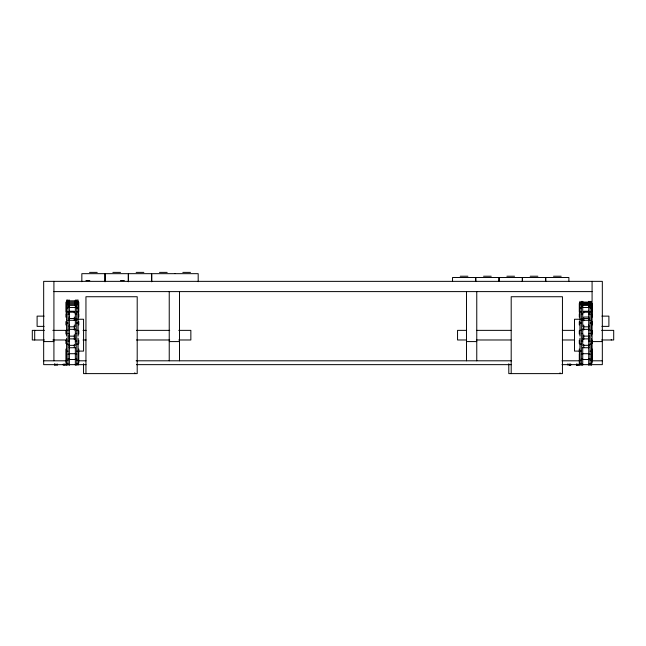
<?xml version="1.0" encoding="UTF-8"?>
<svg xmlns="http://www.w3.org/2000/svg" width="646" height="646" viewBox="0 0 646 646"><rect width="100%" height="100%" fill="white"/><g stroke="black" fill="none" stroke-linecap="round" stroke-linejoin="round"><path stroke-width="0.97" d="M89.528 272.386L97.215 272.386M112.848 272.386L120.536 272.386M136.169 272.386L143.856 272.386M159.489 272.386L167.177 272.386M182.81 272.386L190.497 272.386M174.864 273.67L151.802 273.67L151.802 281.696M175.123 273.67L198.185 273.67L198.185 281.696M460.227 276.23L467.914 276.23M483.547 276.23L491.235 276.23M506.868 276.23L514.555 276.23M530.188 276.23L537.876 276.23M553.509 276.23L561.196 276.23M85.95 280.566L89.794 280.566M120.495 280.566L124.339 280.566M53.917 291.604L592.083 291.604M67.975 300.325L69.364 300.325M75.348 300.325L76.737 300.325M69.364 300.834L75.348 300.834M67.975 301.238L69.364 301.238M75.348 301.238L76.737 301.238M66.578 301.472L67.975 301.472M76.737 301.472L78.134 301.472M581.343 301.545L582.732 301.545M588.716 301.545L590.113 301.545M69.364 301.973L75.348 301.973M582.732 302.086L588.716 302.086M581.343 302.207L582.732 302.207M588.716 302.207L590.113 302.207M66.578 302.385L67.975 302.385M76.737 302.385L78.134 302.385M579.955 302.368L581.343 302.368M590.113 302.368L591.502 302.368M67.975 302.611L69.364 302.611M75.348 302.611L76.737 302.611M582.732 302.909L588.716 302.909M69.364 303.119L75.348 303.119M579.955 303.031L581.343 303.031M590.113 303.031L591.502 303.031M581.343 303.2L582.732 303.2M588.716 303.2L590.113 303.2M67.975 303.523L69.364 303.523M75.348 303.523L76.737 303.523M66.578 303.757L67.975 303.757M76.737 303.757L78.134 303.757M582.732 303.733L588.716 303.733M581.343 303.854L582.732 303.854M588.716 303.854L590.113 303.854M579.955 304.024L581.343 304.024M590.113 304.024L591.502 304.024M69.364 304.258L75.348 304.258M582.732 304.565L588.716 304.565M66.578 304.67L67.975 304.67M76.737 304.67L78.134 304.67M579.955 304.686L581.343 304.686M590.113 304.686L591.502 304.686M67.975 305.057L69.364 305.057M75.348 305.057L76.737 305.057M581.343 305.057L582.732 305.057M588.716 305.057L590.113 305.057M69.364 305.38L75.348 305.38M582.732 305.38L588.716 305.38M67.975 306.729L69.364 306.729M75.348 306.729L76.737 306.729M581.343 306.729L582.732 306.729M588.716 306.729L590.113 306.729M69.364 307.48L75.348 307.48M582.732 307.48L588.716 307.48M66.578 307.924L67.975 307.924M76.737 307.924L78.134 307.924M579.955 307.924L581.343 307.924M590.113 307.924L591.502 307.924M66.578 311.856L67.975 311.856M76.737 311.856L78.134 311.856M579.955 311.856L581.343 311.856M590.113 311.856L591.502 311.856M69.243 312.204L74.306 312.204M583.758 312.22L588.829 312.22M67.975 314.166L69.364 314.166M75.348 314.166L76.737 314.166M581.343 314.166L582.732 314.166M588.716 314.166L590.113 314.166M44.114 316.128L37.105 316.128L37.105 326.375L44.114 326.375M601.886 316.128L608.895 316.128L608.895 326.375L601.886 326.375M69.243 318.502L74.306 318.502M583.758 318.518L588.829 318.518M74.306 319.245L83.568 319.245L83.568 351.101L78.941 351.101M583.758 319.245L574.504 319.245L574.504 351.101L580.06 351.101M69.364 320.271L75.348 320.271M582.732 320.271L588.716 320.271M67.975 320.376L69.364 320.376M75.348 320.376L76.737 320.376M581.343 320.376L582.732 320.376M588.716 320.376L590.113 320.376M66.578 323.065L67.975 323.065M76.737 323.065L78.134 323.065M579.955 323.065L581.343 323.065M590.113 323.065L591.502 323.065M69.243 326.803L74.306 326.803M583.758 326.828L588.829 326.828M69.364 329.347L75.348 329.347M582.732 329.347L588.716 329.347M66.578 330.3L67.975 330.3M76.737 330.3L78.134 330.3M579.955 330.3L581.343 330.3M590.113 330.3L591.502 330.3M44.388 330.364L32.3 330.364L32.3 339.982L44.388 339.982M52.827 330.364L66.934 330.364M83.051 330.364L86.079 330.364M136.451 330.364L169.696 330.364M178.764 330.364L190.853 330.364L190.853 339.982L178.764 339.982M466.606 330.364L457.546 330.364L457.546 339.982L466.606 339.982M476.683 330.364L510.938 330.364M562.319 330.364L574.407 330.364M601.612 330.364L613.7 330.364L613.7 339.982L601.612 339.982M67.975 333.53L69.364 333.53M75.348 333.53L76.737 333.53M581.343 333.53L582.732 333.53M588.716 333.53L590.113 333.53M69.243 336.146L74.306 336.146M583.758 336.122L588.829 336.122M69.364 338.884L75.348 338.884M582.732 338.884L588.716 338.884M52.827 339.982L66.934 339.982M83.051 339.982L86.079 339.982M136.451 339.982L169.696 339.982M476.683 339.982L510.938 339.982M562.319 339.982L574.407 339.982M67.975 341.128L69.364 341.128M75.348 341.128L76.737 341.128M581.343 341.128L582.732 341.128M588.716 341.128L590.113 341.128M43.67 341.581L53.917 341.581M169.236 341.581L179.491 341.581M466.509 341.581L476.764 341.581M592.083 341.581L602.33 341.581M66.578 344.181L67.975 344.181M76.737 344.181L78.134 344.181M579.955 344.181L581.343 344.181M590.113 344.181L591.502 344.181M69.243 345.344L74.306 345.344M583.758 345.319L588.829 345.319M69.364 347.734L75.348 347.734M582.732 347.734L588.716 347.734M66.578 351.214L67.975 351.214M76.737 351.214L78.134 351.214M579.955 351.214L581.343 351.214M590.113 351.214L591.502 351.214M69.364 353.701L75.348 353.701M582.732 353.701L588.716 353.701M67.975 354.194L69.364 354.194M75.348 354.194L76.737 354.194M581.343 354.194L582.732 354.194M588.716 354.194L590.113 354.194M67.975 358.829L69.364 358.829M75.348 358.829L76.737 358.829M581.343 358.829L582.732 358.829M588.716 358.829L590.113 358.829M69.364 359.523L75.348 359.523M582.732 359.523L588.716 359.523M66.578 360.25L67.975 360.25M76.737 360.25L78.134 360.25M579.955 360.25L581.343 360.25M590.113 360.25L591.502 360.25M43.67 360.799L65.949 360.799M78.957 360.799L86.023 360.799M136.144 360.799L511.575 360.799M561.996 360.799L580.148 360.799M602.33 360.799L592.083 360.799L592.083 281.357M66.578 363.423L67.975 363.423M76.737 363.423L78.134 363.423M579.955 363.423L581.343 363.423M590.113 363.423L591.502 363.423M581.343 364.231L582.732 364.231M588.716 364.231L590.113 364.231M67.975 364.675L43.67 364.643L43.67 281.357L602.33 281.357L602.33 364.643L591.243 364.643M68.88 364.643L75.937 364.643M76.737 364.675L86.023 364.643M136.443 364.643L511.575 364.643M561.996 364.643L580.148 364.643M582.167 364.643L589.225 364.643M54.498 364.796L57.284 364.853M63.268 364.853L66.045 364.796M579.955 364.796L582.732 364.853M588.716 364.853L591.502 364.796M569.263 364.974L570.652 364.974M576.636 364.974L578.025 364.974M569.263 365.2L570.652 365.2M576.636 365.2L578.025 365.2M611.302 339.562L611.302 339.982M592.164 303.394L592.164 312.22M592.164 313.778L592.164 317.162M592.164 321.579L592.164 324.962M592.164 330.663L592.164 334.039M592.164 340.2L592.164 343.583M592.164 349.042L592.164 352.401M592.164 353.62L592.164 358.223M592.164 358.845L592.164 363.052M591.502 301.335L591.502 319.229M591.502 319.512L591.502 336.106M591.502 338.165L591.502 365.103M590.113 301.335L590.113 365.103M588.829 313.027L588.829 311.259L583.758 311.259L583.758 313.027M588.829 320.529L588.829 317.049L583.758 317.049L583.758 320.812M588.829 325.027L588.829 330.049M588.829 335.169L588.829 339.699M588.829 344.447L588.829 347.621M588.716 301.335L588.716 327.013M588.716 328.596L588.716 345.65M588.716 346.991L588.716 365.063M583.758 325.027L583.758 330.049M583.758 334.87L583.758 339.699M583.758 344.447L583.758 347.621M582.732 301.335L582.732 327.013M582.732 328.596L582.732 345.65M582.732 346.991L582.732 365.063M581.343 301.335L581.343 365.103M579.955 301.335L579.955 319.229M579.955 319.512L579.955 336.106M579.955 338.165L579.955 365.103M579.422 363.819L579.422 365.071M579.292 303.394L579.292 312.22M579.292 313.778L579.292 317.162M579.292 321.579L579.292 324.962M579.292 330.663L579.292 334.039M579.292 340.2L579.292 343.583M579.292 349.042L579.292 352.401M579.292 353.62L579.292 363.052M578.025 363.892L578.025 365.361M576.636 363.876L576.636 365.361M570.652 363.876L570.652 365.361M569.263 363.892L569.263 365.361M568.884 281.527L568.884 277.514L545.822 277.514L545.822 281.527M567.866 363.819L567.866 365.071M560.05 372.774L560.05 373.614M545.563 281.527L545.563 277.514L522.501 277.514L522.501 281.527M522.243 281.527L522.243 277.514L499.18 277.514L499.18 281.527M511.196 373.614L511.196 296.732L562.448 296.732L562.448 373.614L508.798 373.614L508.798 363.738M498.922 281.527L498.922 277.514L475.86 277.514L475.86 281.527M476.764 291.604L476.764 360.799M475.601 281.527L475.601 277.514L452.539 277.514L452.539 281.527M466.509 291.604L466.509 360.799M179.491 291.604L179.491 360.799M169.236 291.604L169.236 360.799M151.544 281.696L151.544 273.67L128.481 273.67L128.481 281.696M134.804 372.774L134.804 373.614M128.223 281.696L128.223 273.67L105.161 273.67L105.161 281.696M104.902 281.696L104.902 273.67L81.84 273.67L81.84 281.696M85.95 373.614L85.95 296.732L137.202 296.732L137.202 373.614L83.552 373.614L83.552 363.738M78.788 302.142L78.788 312.22M78.788 313.778L78.788 317.162M78.788 321.579L78.788 324.962M78.788 330.663L78.788 334.039M78.788 340.2L78.788 343.583M78.788 349.042L78.788 363.004M78.134 319.229L78.134 300.051L76.737 300.091L76.737 365.361M78.134 319.512L78.134 336.106M78.134 338.165L78.134 365.071M75.348 300.083L75.348 327.013M75.348 328.596L75.348 345.65M75.348 346.991L75.348 365.361M74.306 313.019L74.306 311.251L69.243 311.251L69.243 313.019M74.306 317.033L74.306 320.529M74.306 325.003L74.306 330.171M74.306 334.644L74.306 339.699M74.306 344.447L74.306 347.621M69.364 300.083L69.364 327.013M69.364 328.596L69.364 345.65M69.364 346.991L69.364 365.361M69.243 317.033L69.243 320.529M69.243 325.003L69.243 330.049M69.243 335.169L69.243 339.699M69.243 344.447L69.243 347.621M67.975 365.361L67.975 300.051L66.578 300.091L66.578 319.229M66.578 319.512L66.578 336.106M66.578 338.165L66.578 365.071M66.045 363.738L66.045 365.103M65.924 302.142L65.924 312.22M65.924 313.778L65.924 317.162M65.924 321.579L65.924 324.962M65.924 330.663L65.924 334.039M65.924 340.2L65.924 343.583M65.924 349.042L65.924 363.004M64.657 363.956L64.657 365.103M63.268 364.005L63.268 365.063M57.284 364.005L57.284 365.063M55.887 363.956L55.887 365.103M54.498 363.738L54.498 365.103M53.917 281.357L53.917 360.799M34.698 330.364L34.698 339.982"/></g></svg>
